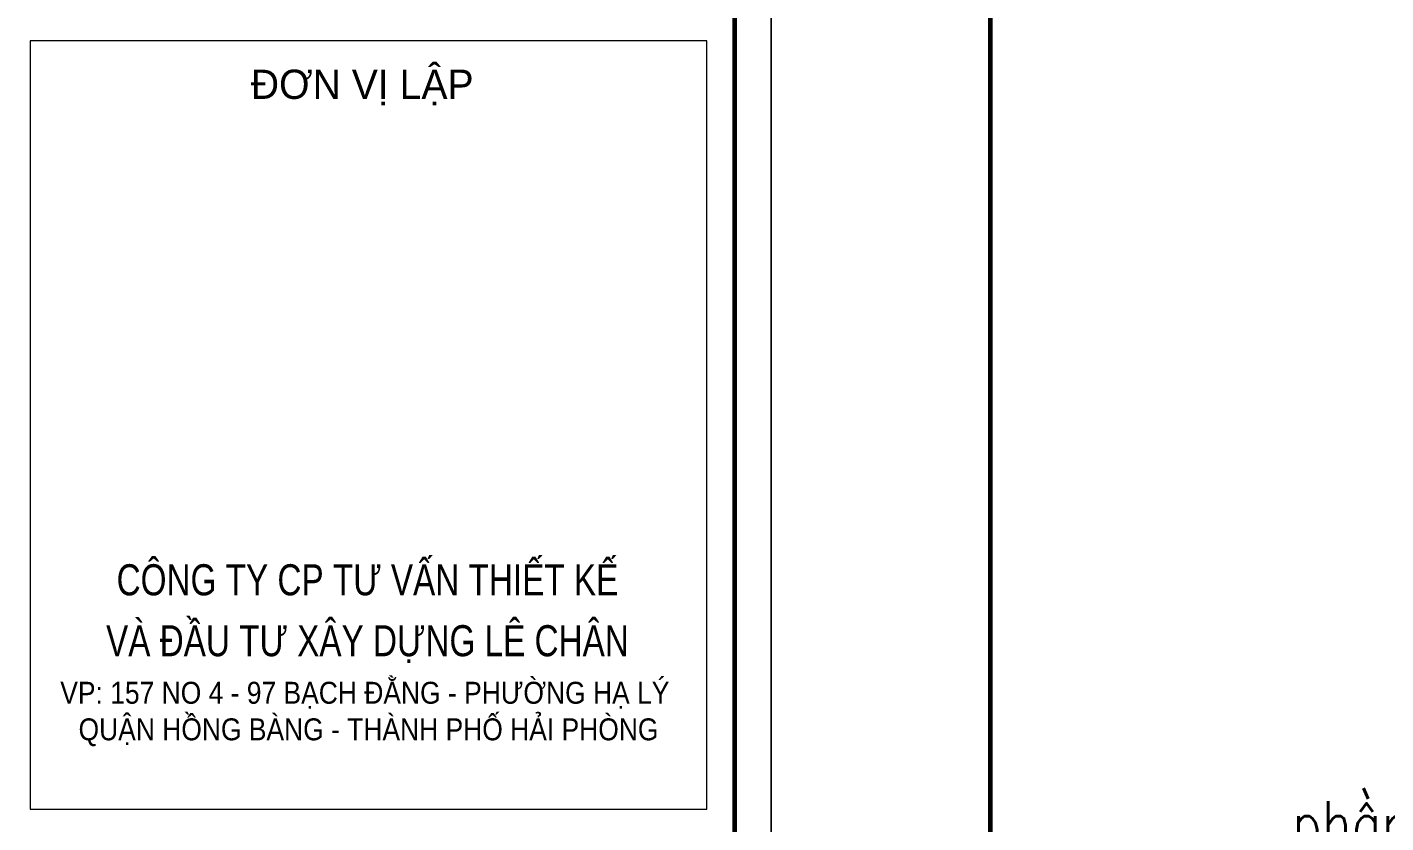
# Model space of a CAD drawing. Header units: millimetres. Extents: x 480521 to 6014615, y -961280 to 187869.
# Drawn here: x 731927 to 737808, y -48022 to -44574 of the extents above; entities that cross this region are included whole.
import ezdxf
from ezdxf.enums import TextEntityAlignment as Align

# ---------------------------------------------------------------- set-up
doc = ezdxf.new("R2010")
doc.units = ezdxf.units.MM
doc.header["$LTSCALE"] = 600
doc.header["$MEASUREMENT"] = 0
doc.layers.get('0').update_dxf_attribs({"lineweight": 0})
doc.layers.get('Defpoints').update_dxf_attribs({"lineweight": 0})
for name, color, linetype, lineweight in [('Khungten_LCDI', 7, 'Continuous', 25), ('LC Net thay', 7, 'Continuous', 25), ('LC Text1', 3, 'Continuous', 20)]:
    doc.layers.add(name, color=color, linetype=linetype, lineweight=lineweight)
doc.styles.add('Khungten', font='VHAVAN.TTF', dxfattribs={"width": 0.9, "height": 5000})
doc.styles.add('LC 1', font='VHAVANB.TTF')
doc.styles.add('LC 3', font='vnsimli.shx', dxfattribs={"width": 0.75})
doc.styles.add('Title', font='VHBLACK.TTF')

# ---------------------------------------------------------------- blocks, each defined once
blk = doc.blocks.new('lcdi fix')
at = {"layer": 'Defpoints', "lineweight": 0}
blk.add_lwpolyline([(-1200, -14850), (-1200, 14850), (40800, 14850), (40800, -14850)], close=True, dxfattribs=at)
at = {"layer": 'Khungten_LCDI', "color": 5, "lineweight": 25}
blk.add_line((40600, -14650), (40600, 14650), dxfattribs=at)
at = {"layer": 'Khungten_LCDI', "color": 5, "lineweight": 60}
blk.add_lwpolyline([(0, -14650), (0, 14650), (40600, 14650), (40600, -14650)], close=True, dxfattribs=at)
at = {"layer": 'Khungten_LCDI', "color": 9, "lineweight": 15}
blk.add_lwpolyline([(36750, -3222.2), (40450, -3222.2), (40450, 981), (36750, 981)], close=True, dxfattribs=at)
at = {"color": 7, "style": 'Khungten'}
blk.add_text('®¬n vÞ lËp', height=160, dxfattribs=at).set_placement((38565.6, 663.5), align=Align.CENTER)
at = {"color": 7, "style": 'Title', "width": 0.8}
for s, p in [('c«ng ty cp t\xad vÊn thiÕt kÕ', (38594.2, -2052.4)), ('vµ ®Çu t\xad x©y dùng lª ch©n', (38594.2, -2385.7))]:
    blk.add_text(s, height=170, dxfattribs=at).set_placement(p, align=Align.CENTER)
at = {"color": 7, "insert": (38600, -2525.5), "char_height": 120, "attachment_point": 2, "style": 'Khungten'}
blk.add_mtext_dynamic_manual_height_columns('vp: 157 no 4 - 97 b¹ch ®»ng - ph\xadêng h¹ lý   quËn hång bµng - thµnh phè h¶i phßng ', width=3421.652, gutter_width=25, heights=[0], dxfattribs=at)
at = {"color": 7, "style": 'Khungten', "width": 0.8}
for tag, p in [('REVISION', (39498.8, -10746.3)), ('NGAYHT', (39546.1, -11609.4))]:
    blk.add_attdef(tag, text='', height=200, dxfattribs=at).set_placement(p, align=Align.CENTER)
at = {"layer": 'LC Text1', "color": 3, "style": 'LC 1', "width": 1.834006}
for tag, p, p2 in [('TENBANVE1', (36912.7, -8885.8), (40339.1, -8885.8)), ('TENBANVE2', (36912.7, -9562.5), (40339.1, -9562.5))]:
    blk.add_attdef(tag, text='', height=250, dxfattribs=at).set_placement(p, p2, align=Align.FIT)
at = {"layer": 'LC Text1', "style": 'Title', "width": 0.7}
blk.add_attdef('SOBANVE', text='', height=250, dxfattribs=at).set_placement((39562, -13896.2), align=Align.CENTER)

msp = doc.modelspace()

# ---------------------------------------------------------------- block references
at = {"layer": 'LC Net thay', "xscale": 0.7920000205415982, "yscale": 0.7920000205415982, "zscale": 0.7920000205415982}
for p in [(702832.945, -45410.695), (736096.945, -45569.095)]:
    msp.add_blockref('lcdi fix', p, dxfattribs=at)

# ---------------------------------------------------------------- texts
at = {"layer": 'LC Text1', "color": 3, "insert": (737289.501, -47927.721), "char_height": 198, "width": 3491.3989, "attachment_point": 1, "style": 'LC 3'}
msp.add_mtext('\\pi112.67088;{\\W0.8;phÇn diÖn tÝch b¾c gi¸o \\P\\pi248.44231;pal c¸c tÇng, kª kÝch \\P\\pi323.87088;phÇn sµn hiÖn tr¹ng \\P\\pi810.38516;kh«ng ph¸ dì}', dxfattribs=at)

doc.saveas('drawing.dxf')
